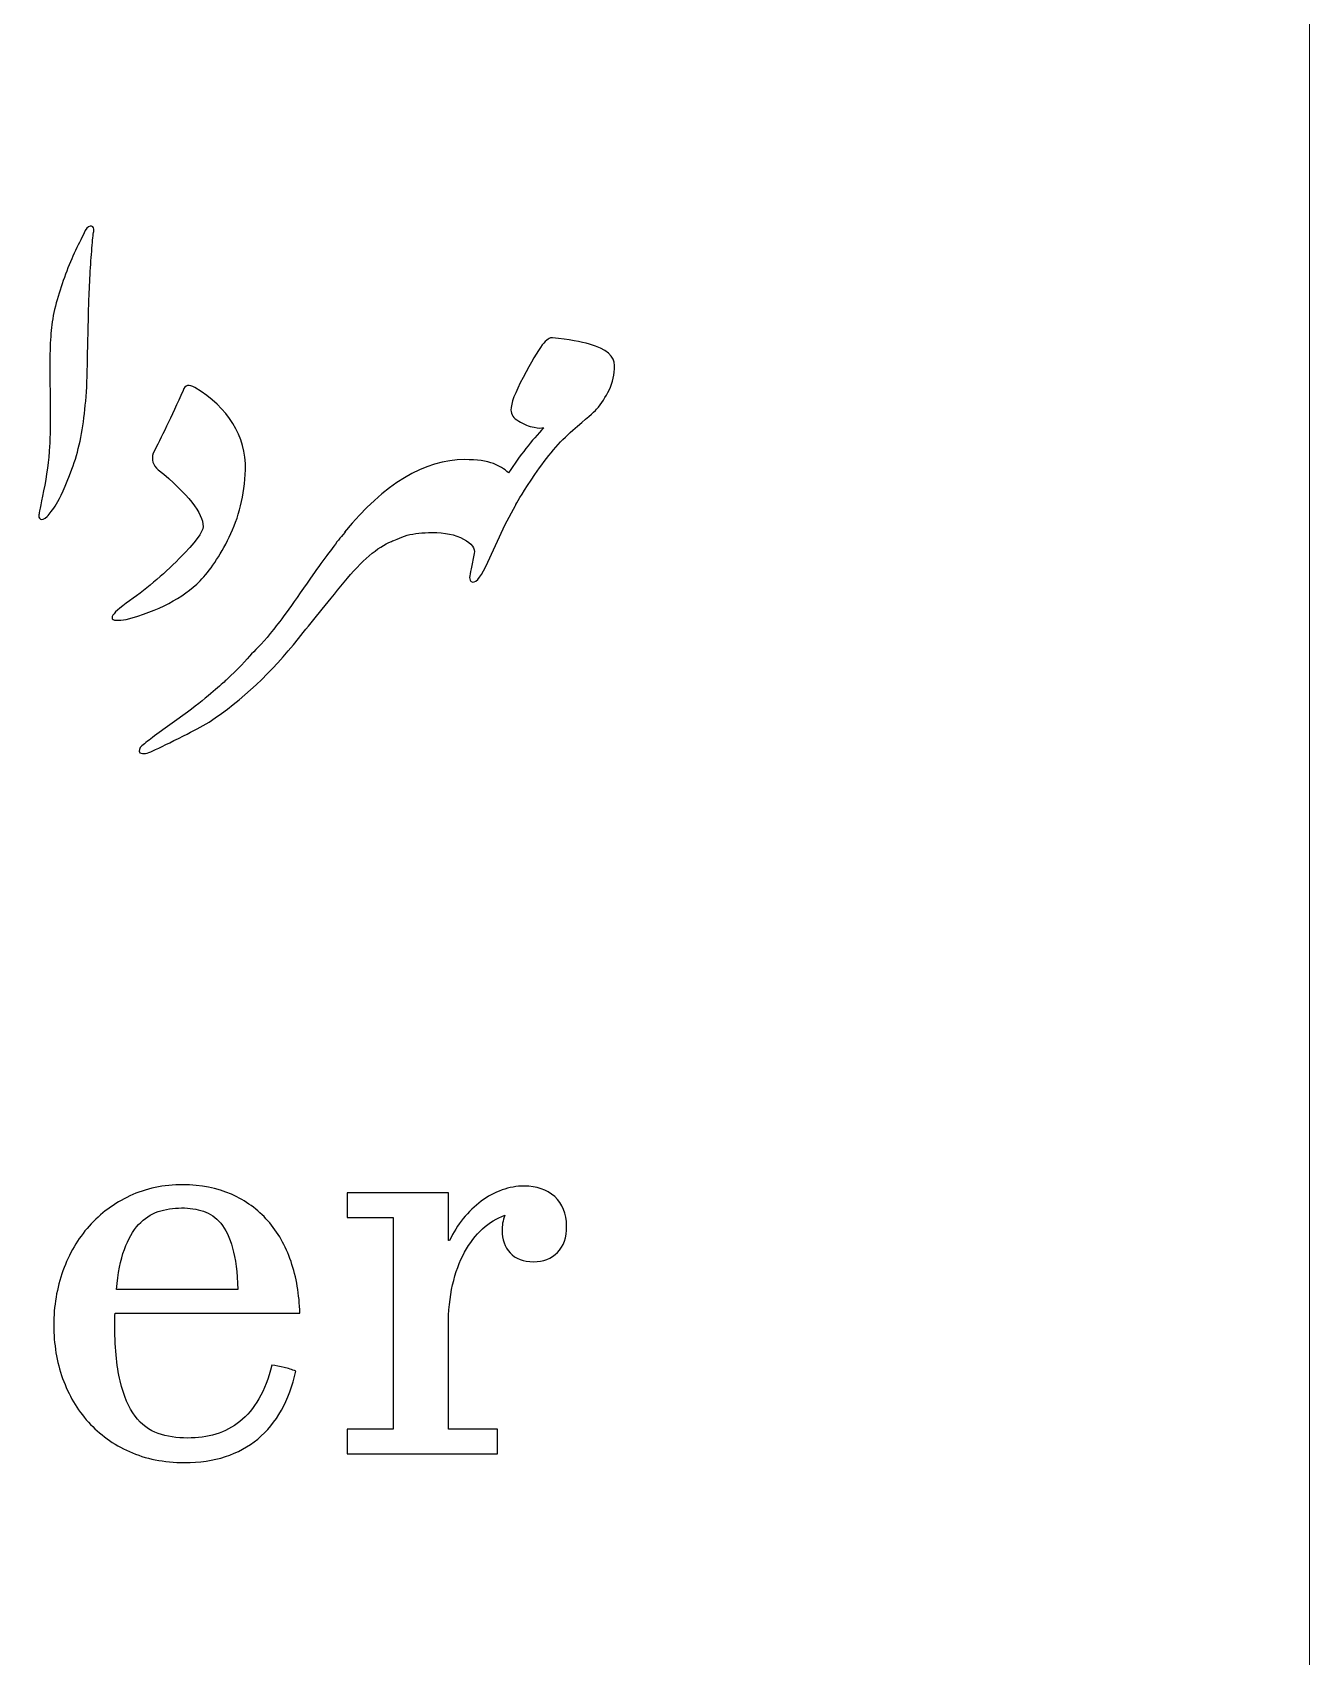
# Model space of a CAD drawing. Header units: millimetres. Extents: x 86.5 to 136.5, y -104.4 to -54.4.
# Drawn here: x 125.13 to 136.5, y -92.35 to -77.87 of the extents above; entities that cross this region are included whole.
import ezdxf

# ---------------------------------------------------------------- set-up
doc = ezdxf.new("R2010")
doc.units = ezdxf.units.MM
doc.header["$MEASUREMENT"] = 0
doc.layers.add('Layer 1', color=7, linetype='Continuous')

msp = doc.modelspace()

# ---------------------------------------------------------------- linework, layer by layer
at = {"layer": 'Layer 1', "color": 250, "lineweight": 18}
msp.add_open_spline([(89.501, -54.3709), (89.501, -54.3709), (133.501, -54.3709), (133.501, -54.3709), (135.1533, -54.3709), (136.501, -55.7186), (136.501, -57.3709), (136.501, -57.3709), (136.501, -101.3709), (136.501, -101.3709), (136.501, -103.0232), (135.1533, -104.3709), (133.501, -104.3709), (133.501, -104.3709), (89.501, -104.3709), (89.501, -104.3709), (87.8487, -104.3709), (86.501, -103.0232), (86.501, -101.3709), (86.501, -101.3709), (86.501, -57.3709), (86.501, -57.3709), (86.501, -55.7186), (87.8487, -54.3709), (89.501, -54.3709)], degree=3, knots=[0, 0, 0, 0, 0.125, 0.125, 0.125, 0.25, 0.25, 0.25, 0.375, 0.375, 0.375, 0.5, 0.5, 0.5, 0.625, 0.625, 0.625, 0.75, 0.75, 0.75, 0.875, 0.875, 0.875, 1, 1, 1, 1], dxfattribs=at)
at = {"layer": 'Layer 1', "color": 251}
for points, knots in [([(125.6247, -80.4325), (125.6199, -80.5997), (125.6163, -80.7514), (125.614, -80.8864), (125.6116, -81.0226), (125.6044, -81.1361), (125.5924, -81.2305), (125.5745, -81.4312), (125.5351, -81.608), (125.4778, -81.7633), (125.4192, -81.9187), (125.3726, -82.0226), (125.3392, -82.074), (125.3057, -82.1253), (125.2782, -82.1624), (125.2567, -82.1851), (125.2317, -82.209), (125.2113, -82.2161), (125.197, -82.2078), (125.1839, -82.2006), (125.1791, -82.1863), (125.1839, -82.1683), (125.1839, -82.1636), (125.197, -82.0931), (125.2257, -81.9557), (125.2532, -81.8195), (125.2711, -81.6869), (125.2782, -81.5591), (125.2854, -81.4312), (125.2866, -81.2496), (125.2818, -81.0143), (125.277, -80.7801), (125.283, -80.6009), (125.2986, -80.4779), (125.3081, -80.405), (125.3236, -80.3309), (125.3463, -80.2533), (125.3678, -80.1768), (125.3929, -80.1003), (125.4216, -80.0263), (125.4491, -79.951), (125.479, -79.8805), (125.51, -79.8136), (125.5423, -79.7479), (125.5709, -79.6882), (125.596, -79.6368), (125.6175, -79.6046), (125.6355, -79.5914), (125.6522, -79.5986), (125.6689, -79.6057), (125.6761, -79.6189), (125.6737, -79.6368), (125.6689, -79.6559), (125.6629, -79.7001), (125.6582, -79.7682), (125.6522, -79.8375), (125.6462, -79.914), (125.6414, -80), (125.6366, -80.0848), (125.6331, -80.1684), (125.6295, -80.2497), (125.6259, -80.3321), (125.6247, -80.3918), (125.6247, -80.4325)], [0, 0, 0, 0, 0.047619, 0.047619, 0.047619, 0.0952381, 0.0952381, 0.0952381, 0.1428571, 0.1428571, 0.1428571, 0.1904762, 0.1904762, 0.1904762, 0.2380952, 0.2380952, 0.2380952, 0.2857143, 0.2857143, 0.2857143, 0.3333333, 0.3333333, 0.3333333, 0.3809524, 0.3809524, 0.3809524, 0.4285714, 0.4285714, 0.4285714, 0.4761905, 0.4761905, 0.4761905, 0.5238095, 0.5238095, 0.5238095, 0.5714286, 0.5714286, 0.5714286, 0.6190476, 0.6190476, 0.6190476, 0.6666667, 0.6666667, 0.6666667, 0.7142857, 0.7142857, 0.7142857, 0.7619048, 0.7619048, 0.7619048, 0.8095238, 0.8095238, 0.8095238, 0.8571429, 0.8571429, 0.8571429, 0.9047619, 0.9047619, 0.9047619, 0.952381, 0.952381, 0.952381, 1, 1, 1, 1]), ([(129.4298, -82.0871), (129.4298, -82.0871), (129.4289, -82.0875), (129.4289, -82.0875), (129.4289, -82.0875), (129.3354, -82.2567), (129.3354, -82.2567), (129.3354, -82.2567), (129.1633, -82.6319), (129.1633, -82.6319), (129.112, -82.7406), (129.069, -82.786), (129.0343, -82.7645), (129.0152, -82.7549), (129.0152, -82.7179), (129.0343, -82.6522), (129.0343, -82.6522), (129.0618, -82.516), (129.0618, -82.516), (129.0713, -82.4694), (129.0391, -82.4264), (128.9662, -82.387), (128.8921, -82.3463), (128.799, -82.3272), (128.6855, -82.3284), (128.6009, -82.3293), (128.5276, -82.3369), (128.4645, -82.3515), (128.3928, -82.3789), (128.3459, -82.3978), (128.3235, -82.4073), (128.2004, -82.4563), (128.0595, -82.5781), (127.9018, -82.7717), (127.7441, -82.9652), (127.6091, -83.1325), (127.4944, -83.2722), (127.259, -83.5733), (126.9938, -83.8218), (126.6999, -84.0177), (126.6318, -84.0572), (126.5565, -84.0978), (126.4717, -84.1408), (126.3511, -84.2005), (126.2603, -84.2447), (126.1993, -84.2734), (126.148, -84.2985), (126.1097, -84.3045), (126.0835, -84.2913), (126.0715, -84.2722), (126.0775, -84.2507), (126.1014, -84.228), (126.1145, -84.2184), (126.1312, -84.2053), (126.1504, -84.1886), (126.1683, -84.1754), (126.1898, -84.1587), (126.2137, -84.1408), (126.2137, -84.1408), (126.5076, -83.9305), (126.5076, -83.9305), (126.6987, -83.7788), (126.8122, -83.6832), (126.8504, -83.6426), (126.958, -83.5422), (127.0332, -83.4646), (127.0774, -83.4084), (127.1264, -83.3666), (127.1921, -83.2937), (127.2734, -83.1922), (127.3319, -83.1217), (127.4538, -82.9521), (127.6377, -82.6845), (127.7429, -82.5375), (127.8265, -82.4252), (127.8898, -82.3476), (127.8898, -82.3476), (127.9111, -82.324), (127.9111, -82.324), (127.9111, -82.324), (127.9065, -82.3236), (127.9065, -82.3236), (128.259, -81.8936), (128.6162, -81.6785), (128.9782, -81.6785), (129.0857, -81.6785), (129.1705, -81.6905), (129.2338, -81.7144), (129.2829, -81.7332), (129.3274, -81.7601), (129.3673, -81.7961), (129.4678, -81.6416), (129.5724, -81.5074), (129.6819, -81.3942), (129.6604, -81.399), (129.6317, -81.3978), (129.5947, -81.3906), (129.5481, -81.3834), (129.5027, -81.3643), (129.4573, -81.3344), (129.4107, -81.3094), (129.388, -81.2759), (129.388, -81.2365), (129.388, -81.1779), (129.4238, -81.0812), (129.4967, -80.9462), (129.5684, -80.8112), (129.6257, -80.7144), (129.6675, -80.6559), (129.7046, -80.6093), (129.7356, -80.5878), (129.7583, -80.5926), (129.9053, -80.6093), (130.0152, -80.6272), (130.0881, -80.6487), (130.2374, -80.6929), (130.3115, -80.7574), (130.3115, -80.841), (130.3115, -80.9175), (130.2959, -80.9904), (130.2625, -81.0585), (130.2326, -81.1206), (130.1956, -81.1779), (130.1514, -81.2293), (130.1275, -81.2532), (130.057, -81.3153), (129.9387, -81.4169), (129.8217, -81.5184), (129.7082, -81.6498), (129.6018, -81.8111), (129.5045, -81.956), (129.4483, -82.0451), (129.4331, -82.0784), (129.4331, -82.0784), (129.4331, -82.0786), (129.4331, -82.0786), (129.4331, -82.0786), (129.4317, -82.0818), (129.4317, -82.0818), (129.4317, -82.0818), (129.4315, -82.0822), (129.4315, -82.0822), (129.4315, -82.0822), (129.4298, -82.0871), (129.4298, -82.0871)], [0, 0, 0, 0, 0.0208333, 0.0208333, 0.0208333, 0.0416667, 0.0416667, 0.0416667, 0.0625, 0.0625, 0.0625, 0.0833333, 0.0833333, 0.0833333, 0.1041667, 0.1041667, 0.1041667, 0.125, 0.125, 0.125, 0.1458333, 0.1458333, 0.1458333, 0.1666667, 0.1666667, 0.1666667, 0.1875, 0.1875, 0.1875, 0.2083333, 0.2083333, 0.2083333, 0.2291667, 0.2291667, 0.2291667, 0.25, 0.25, 0.25, 0.2708333, 0.2708333, 0.2708333, 0.2916667, 0.2916667, 0.2916667, 0.3125, 0.3125, 0.3125, 0.3333333, 0.3333333, 0.3333333, 0.3541667, 0.3541667, 0.3541667, 0.375, 0.375, 0.375, 0.3958333, 0.3958333, 0.3958333, 0.4166667, 0.4166667, 0.4166667, 0.4375, 0.4375, 0.4375, 0.4583333, 0.4583333, 0.4583333, 0.4791667, 0.4791667, 0.4791667, 0.5, 0.5, 0.5, 0.5208333, 0.5208333, 0.5208333, 0.5416667, 0.5416667, 0.5416667, 0.5625, 0.5625, 0.5625, 0.5833333, 0.5833333, 0.5833333, 0.6041667, 0.6041667, 0.6041667, 0.625, 0.625, 0.625, 0.6458333, 0.6458333, 0.6458333, 0.6666667, 0.6666667, 0.6666667, 0.6875, 0.6875, 0.6875, 0.7083333, 0.7083333, 0.7083333, 0.7291667, 0.7291667, 0.7291667, 0.75, 0.75, 0.75, 0.7708333, 0.7708333, 0.7708333, 0.7916667, 0.7916667, 0.7916667, 0.8125, 0.8125, 0.8125, 0.8333333, 0.8333333, 0.8333333, 0.8541667, 0.8541667, 0.8541667, 0.875, 0.875, 0.875, 0.8958333, 0.8958333, 0.8958333, 0.9166667, 0.9166667, 0.9166667, 0.9375, 0.9375, 0.9375, 0.9583333, 0.9583333, 0.9583333, 0.9791667, 0.9791667, 0.9791667, 1, 1, 1, 1]), ([(126.4681, -81.0621), (126.4849, -81.0131), (126.5195, -81.0047), (126.5733, -81.037), (126.8743, -81.2198), (127.0249, -81.4635), (127.0249, -81.7693), (127.0129, -81.9975), (126.9639, -82.197), (126.8791, -82.3691), (126.7943, -82.5399), (126.7071, -82.6701), (126.6187, -82.7597), (126.4669, -82.9126), (126.2471, -83.0273), (125.9604, -83.1026), (125.9258, -83.1074), (125.8971, -83.1098), (125.8768, -83.1098), (125.8481, -83.1098), (125.835, -83.1026), (125.835, -83.0883), (125.835, -83.062), (125.8768, -83.019), (125.9604, -82.9592), (126.1288, -82.8422), (126.2865, -82.7095), (126.4335, -82.5602), (126.5757, -82.4169), (126.6461, -82.3225), (126.6461, -82.2759), (126.6461, -82.1552), (126.5135, -81.9856), (126.2471, -81.7693), (126.1981, -81.7287), (126.1838, -81.6797), (126.2017, -81.6212), (126.2722, -81.4862), (126.3606, -81.2998), (126.4681, -81.0621)], [0, 0, 0, 0, 0.0769231, 0.0769231, 0.0769231, 0.1538462, 0.1538462, 0.1538462, 0.2307692, 0.2307692, 0.2307692, 0.3076923, 0.3076923, 0.3076923, 0.3846154, 0.3846154, 0.3846154, 0.4615385, 0.4615385, 0.4615385, 0.5384615, 0.5384615, 0.5384615, 0.6153846, 0.6153846, 0.6153846, 0.6923077, 0.6923077, 0.6923077, 0.7692308, 0.7692308, 0.7692308, 0.8461538, 0.8461538, 0.8461538, 0.9230769, 0.9230769, 0.9230769, 1, 1, 1, 1]), ([(127.4719, -89.8016), (127.4133, -90.0652), (127.3006, -90.2664), (127.1329, -90.407), (126.9662, -90.5467), (126.7483, -90.6165), (126.481, -90.6165), (126.2975, -90.6165), (126.1336, -90.5839), (125.9902, -90.5197), (125.8458, -90.4554), (125.7238, -90.3669), (125.6242, -90.2561), (125.5245, -90.1453), (125.4482, -90.0158), (125.3951, -89.8677), (125.342, -89.7187), (125.3159, -89.5613), (125.3159, -89.3937), (125.3159, -89.2223), (125.3429, -89.0612), (125.3979, -88.9075), (125.4519, -88.7548), (125.5301, -88.6225), (125.6307, -88.5099), (125.7322, -88.3962), (125.8533, -88.3068), (125.9939, -88.2407), (126.1345, -88.1746), (126.2929, -88.141), (126.467, -88.141), (126.6272, -88.141), (126.7716, -88.169), (126.8982, -88.2258), (127.0258, -88.2826), (127.1339, -88.3608), (127.2233, -88.4624), (127.3127, -88.5639), (127.3807, -88.684), (127.4291, -88.8246), (127.4775, -88.9653), (127.5036, -89.1189), (127.5073, -89.2866), (127.5073, -89.2866), (125.8617, -89.2866), (125.8617, -89.2866), (125.8598, -89.3173), (125.8589, -89.3378), (125.8589, -89.3481), (125.8589, -89.3583), (125.8589, -89.3639), (125.8589, -89.3658), (125.8589, -89.58), (125.8747, -89.7541), (125.9064, -89.8892), (125.939, -90.0233), (125.9827, -90.1285), (126.0405, -90.204), (126.0973, -90.2794), (126.1662, -90.3306), (126.2454, -90.3576), (126.3245, -90.3846), (126.4121, -90.3986), (126.508, -90.3986), (126.5974, -90.3986), (126.6812, -90.3865), (126.7604, -90.3632), (126.8396, -90.3399), (126.9113, -90.3017), (126.9746, -90.2496), (127.0389, -90.1984), (127.0947, -90.1313), (127.1422, -90.0484), (127.1907, -89.9655), (127.2298, -89.8659), (127.2587, -89.7495), (127.295, -89.7532), (127.3313, -89.7597), (127.3676, -89.769), (127.404, -89.7783), (127.4384, -89.7886), (127.4719, -89.8016)], [0, 0, 0, 0, 0.037037, 0.037037, 0.037037, 0.0740741, 0.0740741, 0.0740741, 0.1111111, 0.1111111, 0.1111111, 0.1481481, 0.1481481, 0.1481481, 0.1851852, 0.1851852, 0.1851852, 0.2222222, 0.2222222, 0.2222222, 0.2592593, 0.2592593, 0.2592593, 0.2962963, 0.2962963, 0.2962963, 0.3333333, 0.3333333, 0.3333333, 0.3703704, 0.3703704, 0.3703704, 0.4074074, 0.4074074, 0.4074074, 0.4444444, 0.4444444, 0.4444444, 0.4814815, 0.4814815, 0.4814815, 0.5185185, 0.5185185, 0.5185185, 0.5555556, 0.5555556, 0.5555556, 0.5925926, 0.5925926, 0.5925926, 0.6296296, 0.6296296, 0.6296296, 0.6666667, 0.6666667, 0.6666667, 0.7037037, 0.7037037, 0.7037037, 0.7407407, 0.7407407, 0.7407407, 0.7777778, 0.7777778, 0.7777778, 0.8148148, 0.8148148, 0.8148148, 0.8518519, 0.8518519, 0.8518519, 0.8888889, 0.8888889, 0.8888889, 0.9259259, 0.9259259, 0.9259259, 0.962963, 0.962963, 0.962963, 1, 1, 1, 1]), ([(129.2675, -90.5383), (129.2675, -90.5383), (127.9301, -90.5383), (127.9301, -90.5383), (127.9301, -90.5383), (127.9301, -90.3204), (127.9301, -90.3204), (127.9301, -90.3204), (128.3399, -90.3204), (128.3399, -90.3204), (128.3399, -90.3204), (128.3399, -88.4316), (128.3399, -88.4316), (128.3399, -88.4316), (127.9301, -88.4316), (127.9301, -88.4316), (127.9301, -88.4316), (127.9301, -88.2137), (127.9301, -88.2137), (127.9301, -88.2137), (128.8307, -88.2137), (128.8307, -88.2137), (128.8307, -88.2137), (128.8307, -88.6374), (128.8307, -88.6374), (128.8307, -88.6374), (128.8419, -88.6374), (128.8419, -88.6374), (128.8745, -88.5667), (128.9146, -88.5015), (128.963, -88.4428), (129.0114, -88.3832), (129.0645, -88.332), (129.1223, -88.2882), (129.1809, -88.2454), (129.2424, -88.2109), (129.3085, -88.1876), (129.3737, -88.1643), (129.4398, -88.1522), (129.5069, -88.1522), (129.6168, -88.1522), (129.7062, -88.1839), (129.7779, -88.2472), (129.8487, -88.3106), (129.8841, -88.3981), (129.8841, -88.5108), (129.8841, -88.6104), (129.8571, -88.6887), (129.8021, -88.7446), (129.7472, -88.7995), (129.6764, -88.8274), (129.5888, -88.8274), (129.4985, -88.8274), (129.4287, -88.8014), (129.3802, -88.7483), (129.3327, -88.6952), (129.3085, -88.6291), (129.3085, -88.549), (129.3085, -88.5071), (129.316, -88.4614), (129.3327, -88.413), (129.262, -88.4381), (129.1958, -88.4782), (129.1353, -88.5341), (129.0738, -88.59), (129.0207, -88.6589), (128.9751, -88.7427), (128.9295, -88.8265), (128.8941, -88.9234), (128.8689, -89.0342), (128.8438, -89.1441), (128.8307, -89.2661), (128.8307, -89.4011), (128.8307, -89.4011), (128.8307, -90.3204), (128.8307, -90.3204), (128.8307, -90.3204), (129.2675, -90.3204), (129.2675, -90.3204), (129.2675, -90.3204), (129.2675, -90.5383), (129.2675, -90.5383)], [0, 0, 0, 0, 0.037037, 0.037037, 0.037037, 0.0740741, 0.0740741, 0.0740741, 0.1111111, 0.1111111, 0.1111111, 0.1481481, 0.1481481, 0.1481481, 0.1851852, 0.1851852, 0.1851852, 0.2222222, 0.2222222, 0.2222222, 0.2592593, 0.2592593, 0.2592593, 0.2962963, 0.2962963, 0.2962963, 0.3333333, 0.3333333, 0.3333333, 0.3703704, 0.3703704, 0.3703704, 0.4074074, 0.4074074, 0.4074074, 0.4444444, 0.4444444, 0.4444444, 0.4814815, 0.4814815, 0.4814815, 0.5185185, 0.5185185, 0.5185185, 0.5555556, 0.5555556, 0.5555556, 0.5925926, 0.5925926, 0.5925926, 0.6296296, 0.6296296, 0.6296296, 0.6666667, 0.6666667, 0.6666667, 0.7037037, 0.7037037, 0.7037037, 0.7407407, 0.7407407, 0.7407407, 0.7777778, 0.7777778, 0.7777778, 0.8148148, 0.8148148, 0.8148148, 0.8518519, 0.8518519, 0.8518519, 0.8888889, 0.8888889, 0.8888889, 0.9259259, 0.9259259, 0.9259259, 0.962963, 0.962963, 0.962963, 1, 1, 1, 1]), ([(126.956, -89.0742), (126.9504, -88.9224), (126.9346, -88.7995), (126.9085, -88.7054), (126.8815, -88.6114), (126.847, -88.5378), (126.8032, -88.4847), (126.7595, -88.4316), (126.7082, -88.3953), (126.6486, -88.3767), (126.59, -88.3571), (126.5248, -88.3478), (126.454, -88.3478), (126.3795, -88.3478), (126.3096, -88.359), (126.2454, -88.3804), (126.1802, -88.4028), (126.1224, -88.4409), (126.0721, -88.4959), (126.0209, -88.5508), (125.9781, -88.6244), (125.9446, -88.7175), (125.911, -88.8107), (125.8877, -88.9299), (125.8756, -89.0742), (125.8756, -89.0742), (126.956, -89.0742), (126.956, -89.0742)], [0, 0, 0, 0, 0.1111111, 0.1111111, 0.1111111, 0.2222222, 0.2222222, 0.2222222, 0.3333333, 0.3333333, 0.3333333, 0.4444444, 0.4444444, 0.4444444, 0.5555556, 0.5555556, 0.5555556, 0.6666667, 0.6666667, 0.6666667, 0.7777778, 0.7777778, 0.7777778, 0.8888889, 0.8888889, 0.8888889, 1, 1, 1, 1])]:
    msp.add_open_spline(points, degree=3, knots=knots, dxfattribs=at)

doc.saveas('drawing.dxf')
